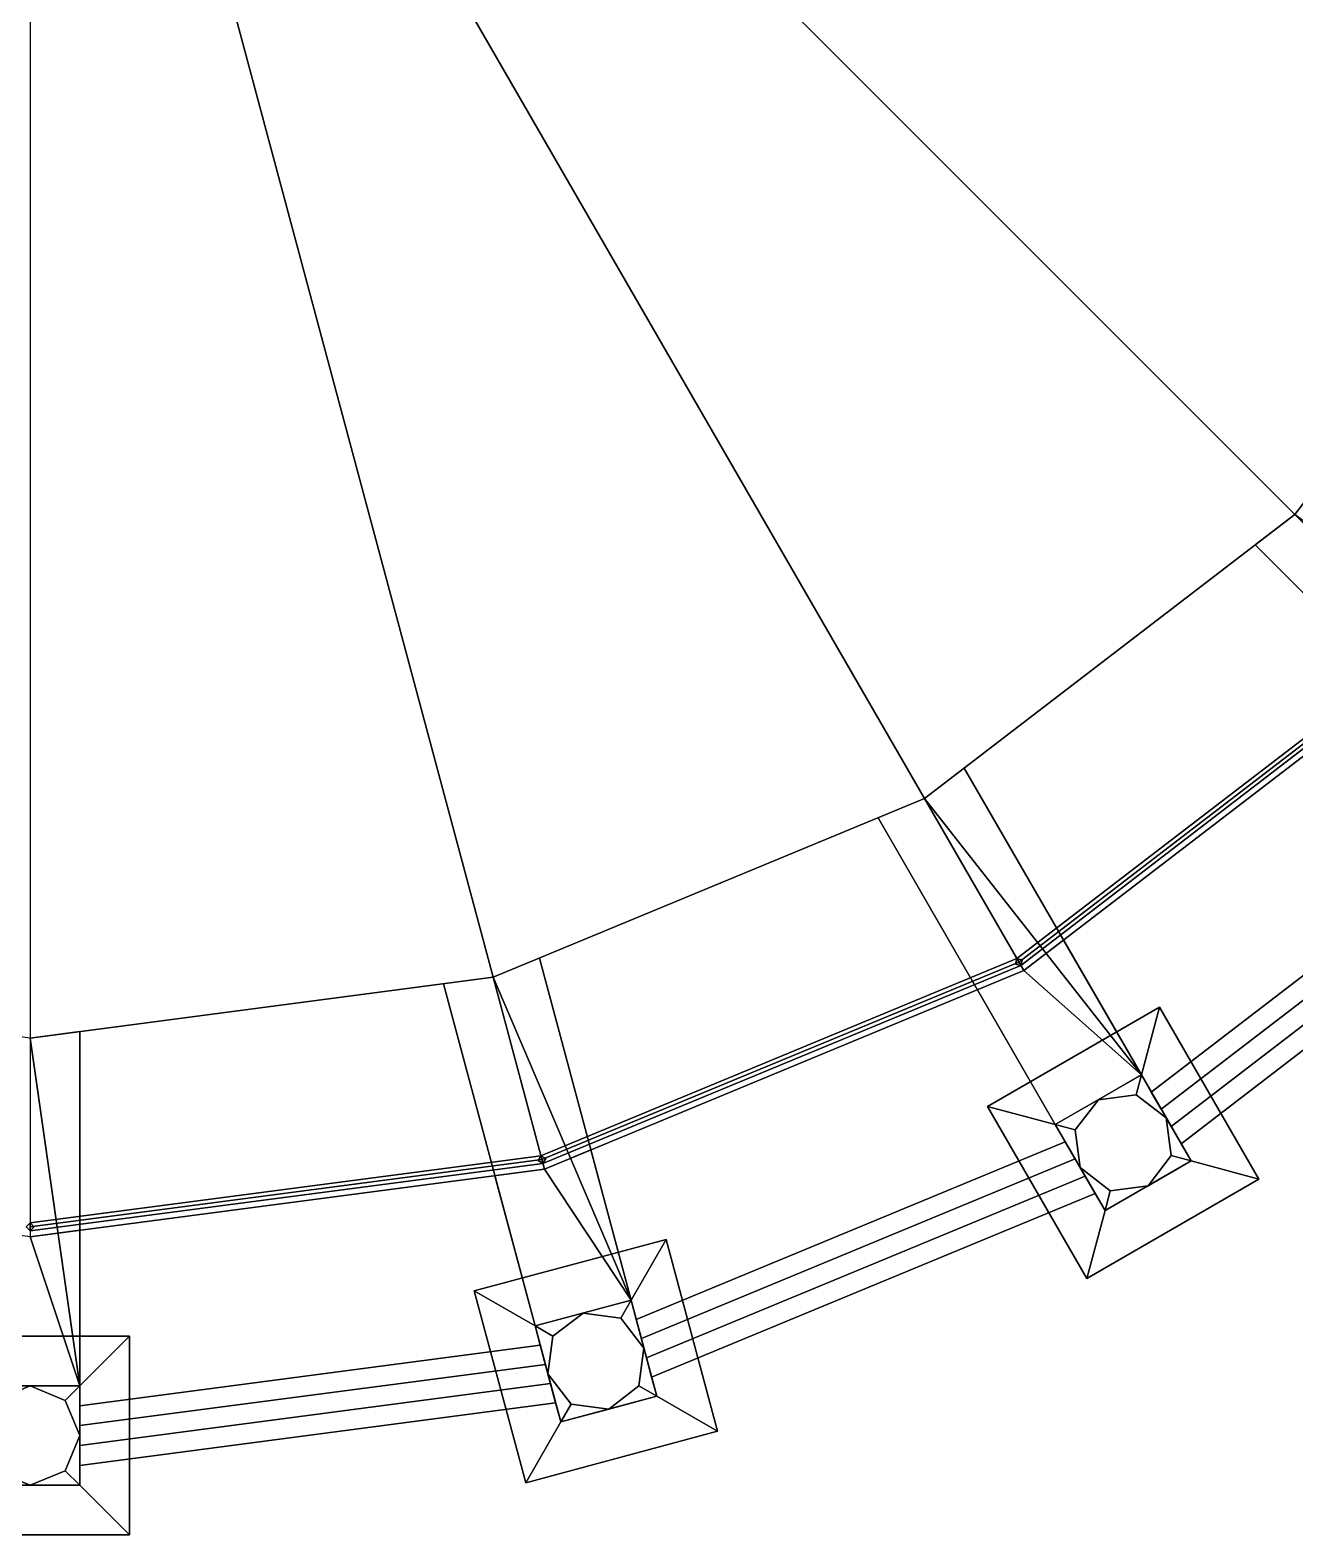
# Model space of a CAD drawing. Extents: x -11.5 to 11.5, y -11.5 to 11.5.
# Drawn here: x 0 to 6.36, y -11.5 to -3.93 of the extents above; entities that cross this region are included whole.
import ezdxf

# ---------------------------------------------------------------- set-up
doc = ezdxf.new("R2010")
doc.units = 0
doc.layers.get('0').update_dxf_attribs({"linetype": 'CONTINUOUS'})

msp = doc.modelspace()

# ---------------------------------------------------------------- linework, layer by layer
for points in [[(0, -9, 11.5), (2.3294, -8.6933, 11.5), (0, 0, 11.75)], [(2.3294, -8.6933, 11.5), (4.5, -7.7942, 11.5), (0, 0, 11.75)], [(4.5, -7.7942, 11.5), (6.364, -6.364, 11.5), (0, 0, 11.75)], [(6.364, -6.364, 11.5), (7.7942, -4.5, 11.5), (0, 0, 11.75)], [(7.7942, -4.5, 11.5), (8.6933, -2.3294, 11.5), (0, 0, 11.75)], [(7.0711, -7.0711, 5.5), (8.6603, -5, 5.5), (7.7942, -4.5, 5.5), (6.364, -6.364, 5.5)], [(4.5, -7.7942, 3.5), (6.364, -6.364, 3.5), (6.364, -6.364, 11.5), (4.5, -7.7942, 11.5)], [(5, -8.6603, 5.5), (7.0711, -7.0711, 5.5), (6.364, -6.364, 5.5), (4.5, -7.7942, 5.5)], [(6.364, -6.364, 11.5), (6.1639, -6.5175, 11.5), (7.4246, -7.7782, 11.5), (7.7782, -7.4246, 11.5)], [(6.1639, -6.5175, 11.5), (6.1639, -6.5175, 11.4), (7.4246, -7.7782, 11.4), (7.4246, -7.7782, 11.5)], [(7.0216, -7.0216, 6), (7.0357, -7.0357, 5.98), (4.975, -8.617, 5.98), (4.965, -8.5996, 6)], [(7.0357, -7.0357, 6.02), (7.0216, -7.0216, 6), (4.965, -8.5996, 6), (4.975, -8.617, 6.02)], [(7.0216, -7.0216, 6.5), (7.0357, -7.0357, 6.48), (4.975, -8.617, 6.48), (4.965, -8.5996, 6.5)], [(7.0357, -7.0357, 6.52), (7.0216, -7.0216, 6.5), (4.965, -8.5996, 6.5), (4.975, -8.617, 6.52)], [(7.0357, -7.0357, 5.98), (7.0499, -7.0499, 6), (4.985, -8.6343, 6), (4.975, -8.617, 5.98)], [(7.0499, -7.0499, 6), (7.0357, -7.0357, 6.02), (4.975, -8.617, 6.02), (4.985, -8.6343, 6)], [(7.0357, -7.0357, 6.48), (7.0499, -7.0499, 6.5), (4.985, -8.6343, 6.5), (4.975, -8.617, 6.48)], [(7.0499, -7.0499, 6.5), (7.0357, -7.0357, 6.52), (4.975, -8.617, 6.52), (4.985, -8.6343, 6.5)], [(5, -8.6603), (7.0711, -7.0711), (7.0711, -7.0711, 5.5), (5, -8.6603, 5.5)], [(4.7, -7.6407, 11.5), (4.5, -7.7942, 11.5), (5.5915, -9.1848, 11.5)], [(4.7, -7.6407, 11.4), (4.7, -7.6407, 11.5), (5.5915, -9.1848, 11.5), (5.5915, -9.1848, 11.4)], [(2.3294, -8.6933, 3.5), (4.5, -7.7942, 3.5), (4.5, -7.7942, 11.5), (2.3294, -8.6933, 11.5)], [(2.5882, -9.6593, 5.5), (5, -8.6603, 5.5), (4.5, -7.7942, 5.5), (2.3294, -8.6933, 5.5)], [(4.5, -7.7942, 11.5), (4.267, -7.8907, 11.5), (5.1585, -9.4348, 11.5), (5.5915, -9.1848, 11.5)], [(7.4953, -7.8489, 5), (5.6415, -9.2714, 5), (5.6415, -9.2714, 5.05), (7.4953, -7.8489, 5.05)], [(7.4953, -7.8489, 5.05), (5.6415, -9.2714, 5.05), (5.6915, -9.358, 5.05), (7.566, -7.9196, 5.05)], [(7.4953, -7.8489, 5.45), (5.6415, -9.2714, 5.45), (5.6415, -9.2714, 5.5), (7.4953, -7.8489, 5.5)], [(7.4953, -7.8489, 5.5), (5.6415, -9.2714, 5.5), (5.7915, -9.5312, 5.5), (7.7075, -8.061, 5.5)], [(7.4953, -7.8489, 11.05), (5.6415, -9.2714, 11.05), (5.6915, -9.358, 11.05), (7.566, -7.9196, 11.05)], [(7.4953, -7.8489, 11), (5.6415, -9.2714, 11), (5.6415, -9.2714, 11.05), (7.4953, -7.8489, 11.05)], [(7.4953, -7.8489, 11.45), (5.6415, -9.2714, 11.45), (5.6415, -9.2714, 11.5), (7.4953, -7.8489, 11.5)], [(7.4953, -7.8489, 11.5), (5.6415, -9.2714, 11.5), (5.7915, -9.5312, 11.5), (7.7075, -8.061, 11.5)], [(4.267, -7.8907, 11.5), (4.267, -7.8907, 11.4), (5.1585, -9.4348, 11.4), (5.1585, -9.4348, 11.5)], [(7.566, -7.9196, 5.05), (5.6915, -9.358, 5.05), (5.6915, -9.358, 5.45), (7.566, -7.9196, 5.45)], [(7.566, -7.9196, 11.05), (5.6915, -9.358, 11.05), (5.6915, -9.358, 11.45), (7.566, -7.9196, 11.45)], [(5.7415, -9.4446, 5.05), (7.6368, -7.9903, 5.05), (7.6368, -7.9903, 5.45), (5.7415, -9.4446, 5.45)], [(5.7915, -9.5312, 5.05), (7.7075, -8.061, 5.05), (7.6368, -7.9903, 5.05), (5.7415, -9.4446, 5.05)], [(5.7415, -9.4446, 11.05), (7.6368, -7.9903, 11.05), (7.6368, -7.9903, 11.45), (5.7415, -9.4446, 11.45)], [(5.7915, -9.5312, 11.05), (7.7075, -8.061, 11.05), (7.6368, -7.9903, 11.05), (5.7415, -9.4446, 11.05)], [(5.7915, -9.5312, 5), (7.7075, -8.061, 5), (7.7075, -8.061, 5.05), (5.7915, -9.5312, 5.05)], [(5.7915, -9.5312, 5.45), (7.7075, -8.061, 5.45), (7.7075, -8.061, 5.5), (5.7915, -9.5312, 5.5)], [(5.7915, -9.5312, 11), (7.7075, -8.061, 11), (7.7075, -8.061, 11.05), (5.7915, -9.5312, 11.05)], [(5.7915, -9.5312, 11.45), (7.7075, -8.061, 11.45), (7.7075, -8.061, 11.5), (5.7915, -9.5312, 11.5)], [(5.2, -8.5068, 5.5), (5, -8.6603, 5.5), (5, -8.6603, 5.5), (5.5915, -9.1848, 5.5)], [(5.2, -8.5068, 5.4), (5.2, -8.5068, 5.5), (5.5915, -9.1848, 5.5), (5.5915, -9.1848, 5.4)], [(2.5623, -8.5968, 11.5), (2.3294, -8.6933, 11.5), (3.0238, -10.319, 11.5)], [(2.5623, -8.5968, 11.4), (2.5623, -8.5968, 11.5), (3.0238, -10.319, 11.5), (3.0238, -10.319, 11.4)], [(4.965, -8.5996, 6), (4.975, -8.617, 5.98), (2.5752, -9.611, 5.98), (2.5701, -9.5916, 6)], [(4.975, -8.617, 6.02), (4.965, -8.5996, 6), (2.5701, -9.5916, 6), (2.5752, -9.611, 6.02)], [(4.965, -8.5996, 6.5), (4.975, -8.617, 6.48), (2.5752, -9.611, 6.48), (2.5701, -9.5916, 6.5)], [(4.975, -8.617, 6.52), (4.965, -8.5996, 6.5), (2.5701, -9.5916, 6.5), (2.5752, -9.611, 6.52)], [(4.975, -8.617, 5.98), (4.985, -8.6343, 6), (2.5804, -9.6303, 6), (2.5752, -9.611, 5.98)], [(4.985, -8.6343, 6), (4.975, -8.617, 6.02), (2.5752, -9.611, 6.02), (2.5804, -9.6303, 6)], [(4.975, -8.617, 6.48), (4.985, -8.6343, 6.5), (2.5804, -9.6303, 6.5), (2.5752, -9.611, 6.48)], [(4.985, -8.6343, 6.5), (4.975, -8.617, 6.52), (2.5752, -9.611, 6.52), (2.5804, -9.6303, 6.5)], [(4.965, -8.5996, 5.5), (4.9577, -8.627, 5.5), (4.9577, -8.627, 6.5), (4.965, -8.5996, 6.5)], [(4.9577, -8.627, 5.5), (4.985, -8.6343, 5.5), (4.985, -8.6343, 6.5), (4.9577, -8.627, 6.5)], [(4.9923, -8.607, 5.5), (4.965, -8.5996, 5.5), (4.965, -8.5996, 6.5), (4.9923, -8.607, 6.5)], [(4.985, -8.6343, 5.5), (4.9923, -8.607, 5.5), (4.9923, -8.607, 6.5), (4.985, -8.6343, 6.5)], [(0, -9, 3.5), (2.3294, -8.6933, 3.5), (2.3294, -8.6933, 11.5), (0, -9, 11.5)], [(0, -10, 5.5), (2.5882, -9.6593, 5.5), (2.3294, -8.6933, 5.5), (0, -9, 5.5)], [(2.3294, -8.6933, 11.5), (2.0794, -8.7262, 11.5), (2.5408, -10.4484, 11.5), (3.0238, -10.319, 11.5)], [(2.5882, -9.6593), (5, -8.6603), (5, -8.6603, 5.5), (2.5882, -9.6593, 5.5)], [(5, -8.6603, 5.5), (4.767, -8.7568, 5.5), (5.1585, -9.4348, 5.5), (5.5915, -9.1848, 5.5)], [(2.0794, -8.7262, 11.5), (2.0794, -8.7262, 11.4), (2.5408, -10.4484, 11.4), (2.5408, -10.4484, 11.5)], [(4.767, -8.7568, 5.5), (4.767, -8.7568, 5.4), (5.1585, -9.4348, 5.4), (5.1585, -9.4348, 5.5)], [(4.817, -9.3433, 5.75), (5.1585, -9.4348, 6), (5.5915, -9.1848, 6), (5.683, -8.8433, 5.75)], [(4.817, -9.3433), (5.1585, -9.4348, 0.25), (5.5915, -9.1848, 0.25), (5.683, -8.8433)], [(5.683, -8.8433, 5.75), (5.5915, -9.1848, 5.5), (5.1585, -9.4348, 5.5), (4.817, -9.3433, 5.75)], [(5.5915, -9.1848, 6), (5.8415, -9.6178, 6), (6.183, -9.7093, 5.75), (5.683, -8.8433, 5.75)], [(5.5915, -9.1848, 0.25), (5.8415, -9.6178, 0.25), (6.183, -9.7093), (5.683, -8.8433)], [(5.8415, -9.6178, 5.5), (5.5915, -9.1848, 5.5), (5.683, -8.8433, 5.75), (6.183, -9.7093, 5.75)], [(0, -9, 11.5), (-0.25, -8.9671, 11.5), (-0.25, -10.75, 11.5), (0.25, -10.75, 11.5)], [(0.25, -8.9671, 11.5), (0, -9, 11.5), (0.25, -10.75, 11.5)], [(0.25, -8.9671, 11.4), (0.25, -8.9671, 11.5), (0.25, -10.75, 11.5), (0.25, -10.75, 11.4)], [(5.5915, -9.1848, 5.4), (5.5915, -9.1848, 5), (5.1585, -9.4348, 5), (5.1585, -9.4348, 5.4)], [(5.5915, -9.1848, 11.5), (5.5915, -9.1848, 11), (5.1585, -9.4348, 11), (5.1585, -9.4348, 11.5)], [(5.1585, -9.4348, 11.5), (5.4085, -9.8678, 11.5), (5.8415, -9.6178, 11.5), (5.5915, -9.1848, 11.5)], [(5.375, -9.3098, 0.25), (5.5647, -9.2848, 0.25), (5.5647, -9.2848, 0.25), (5.5915, -9.1848, 0.25)], [(5.375, -9.3098, 6), (5.5647, -9.2848, 6), (5.5647, -9.2848, 6), (5.5915, -9.1848, 6)], [(5.5915, -9.1848, 0.25), (5.5647, -9.2848, 0.25), (5.5647, -9.2848, 0.25), (5.7165, -9.4013, 0.25)], [(5.5915, -9.1848, 6), (5.5647, -9.2848, 6), (5.5647, -9.2848, 6), (5.7165, -9.4013, 6)], [(5.6415, -9.2714, 5.05), (5.5915, -9.1848, 5), (5.5915, -9.1848, 5.5), (5.6415, -9.2714, 5.45)], [(5.6415, -9.2714, 5), (5.5915, -9.1848, 5), (5.5915, -9.1848, 5), (5.6415, -9.2714, 5.05)], [(5.6415, -9.2714, 5.45), (5.5915, -9.1848, 5.5), (5.5915, -9.1848, 5.5), (5.6415, -9.2714, 5.5)], [(5.6415, -9.2714, 11.05), (5.5915, -9.1848, 11), (5.5915, -9.1848, 11.5), (5.6415, -9.2714, 11.45)], [(5.6415, -9.2714, 11), (5.5915, -9.1848, 11), (5.5915, -9.1848, 11), (5.6415, -9.2714, 11.05)], [(5.6415, -9.2714, 11.45), (5.5915, -9.1848, 11.5), (5.5915, -9.1848, 11.5), (5.6415, -9.2714, 11.5)], [(5.1585, -9.4348, 0.25), (5.2585, -9.4616, 0.25), (5.2585, -9.4616, 0.25), (5.375, -9.3098, 0.25)], [(5.1585, -9.4348, 6), (5.2585, -9.4616, 6), (5.2585, -9.4616, 6), (5.375, -9.3098, 6)], [(5.375, -9.3098, 0.25), (5.2585, -9.4616, 0.25), (5.2585, -9.4616, 5), (5.375, -9.3098, 5)], [(5.375, -9.3098, 6), (5.2585, -9.4616, 6), (5.2585, -9.4616, 11), (5.375, -9.3098, 11)], [(5.5647, -9.2848, 0.25), (5.375, -9.3098, 0.25), (5.375, -9.3098, 5), (5.5647, -9.2848, 5)], [(5.5647, -9.2848, 6), (5.375, -9.3098, 6), (5.375, -9.3098, 11), (5.5647, -9.2848, 11)], [(5.7165, -9.4013, 0.25), (5.5647, -9.2848, 0.25), (5.5647, -9.2848, 5), (5.7165, -9.4013, 5)], [(5.7165, -9.4013, 6), (5.5647, -9.2848, 6), (5.5647, -9.2848, 11), (5.7165, -9.4013, 11)], [(5.6915, -9.358, 5.05), (5.6415, -9.2714, 5.05), (5.6415, -9.2714, 5.45), (5.6915, -9.358, 5.45)], [(5.6915, -9.358, 11.05), (5.6415, -9.2714, 11.05), (5.6415, -9.2714, 11.45), (5.6915, -9.358, 11.45)], [(5.317, -10.2093, 5.75), (5.4085, -9.8678, 6), (5.1585, -9.4348, 6), (4.817, -9.3433, 5.75)], [(5.317, -10.2093), (5.4085, -9.8678, 0.25), (5.1585, -9.4348, 0.25), (4.817, -9.3433)], [(4.817, -9.3433, 5.75), (5.1585, -9.4348, 5.5), (5.4085, -9.8678, 5.5), (5.317, -10.2093, 5.75)], [(5.2835, -9.6513, 0.25), (5.2585, -9.4616, 0.25), (5.2585, -9.4616, 0.25), (5.1585, -9.4348, 0.25)], [(5.1585, -9.4348, 5.5), (5.1585, -9.4348, 5), (5.2085, -9.5214, 5.05), (5.2085, -9.5214, 5.45)], [(5.1585, -9.4348, 5), (5.2085, -9.5214, 5), (5.2085, -9.5214, 5.05)], [(5.1585, -9.4348, 5.5), (5.2085, -9.5214, 5.45), (5.2085, -9.5214, 5.5)], [(5.2835, -9.6513, 6), (5.2585, -9.4616, 6), (5.2585, -9.4616, 6), (5.1585, -9.4348, 6)], [(5.1585, -9.4348, 11.5), (5.1585, -9.4348, 11), (5.2085, -9.5214, 11.05), (5.2085, -9.5214, 11.45)], [(5.1585, -9.4348, 11), (5.2085, -9.5214, 11), (5.2085, -9.5214, 11.05)], [(5.1585, -9.4348, 11.5), (5.2085, -9.5214, 11.45), (5.2085, -9.5214, 11.5)], [(5.2585, -9.4616, 0.25), (5.2835, -9.6513, 0.25), (5.2835, -9.6513, 5), (5.2585, -9.4616, 5)], [(5.2585, -9.4616, 6), (5.2835, -9.6513, 6), (5.2835, -9.6513, 11), (5.2585, -9.4616, 11)], [(5.7415, -9.591, 0.25), (5.7165, -9.4013, 0.25), (5.7165, -9.4013, 5), (5.7415, -9.591, 5)], [(5.7165, -9.4013, 0.25), (5.7415, -9.591, 0.25), (5.7415, -9.591, 0.25), (5.8415, -9.6178, 0.25)], [(5.7415, -9.591, 6), (5.7165, -9.4013, 6), (5.7165, -9.4013, 11), (5.7415, -9.591, 11)], [(5.7165, -9.4013, 6), (5.7415, -9.591, 6), (5.7415, -9.591, 6), (5.8415, -9.6178, 6)], [(5.7915, -9.5312, 5.05), (5.7415, -9.4446, 5.05), (5.7415, -9.4446, 5.45), (5.7915, -9.5312, 5.45)], [(5.7915, -9.5312, 11.05), (5.7415, -9.4446, 11.05), (5.7415, -9.4446, 11.45), (5.7915, -9.5312, 11.45)], [(5.2085, -9.5214, 5), (3.0497, -10.4156, 5), (3.0497, -10.4156, 5.05), (5.2085, -9.5214, 5.05)], [(5.2085, -9.5214, 5.05), (3.0497, -10.4156, 5.05), (3.0756, -10.5122, 5.05), (5.2585, -9.608, 5.05)], [(5.2085, -9.5214, 5.45), (3.0497, -10.4156, 5.45), (3.0497, -10.4156, 5.5), (5.2085, -9.5214, 5.5)], [(5.2085, -9.5214, 5.5), (3.0497, -10.4156, 5.5), (3.1273, -10.7054, 5.5), (5.3585, -9.7812, 5.5)], [(5.2085, -9.5214, 11.05), (3.0497, -10.4156, 11.05), (3.0756, -10.5122, 11.05), (5.2585, -9.608, 11.05)], [(5.2085, -9.5214, 11), (3.0497, -10.4156, 11), (3.0497, -10.4156, 11.05), (5.2085, -9.5214, 11.05)], [(5.2085, -9.5214, 11.45), (3.0497, -10.4156, 11.45), (3.0497, -10.4156, 11.5), (5.2085, -9.5214, 11.5)], [(5.2085, -9.5214, 11.5), (3.0497, -10.4156, 11.5), (3.1273, -10.7054, 11.5), (5.3585, -9.7812, 11.5)], [(5.2085, -9.5214, 5.45), (5.2085, -9.5214, 5.05), (5.2585, -9.608, 5.05), (5.2585, -9.608, 5.45)], [(5.2085, -9.5214, 11.45), (5.2085, -9.5214, 11.05), (5.2585, -9.608, 11.05), (5.2585, -9.608, 11.45)], [(5.8415, -9.6178, 5), (5.7915, -9.5312, 5.05), (5.7915, -9.5312, 5.45), (5.8415, -9.6178, 5.5)], [(5.8415, -9.6178, 5), (5.7915, -9.5312, 5), (5.7915, -9.5312, 5), (5.7915, -9.5312, 5.05)], [(5.8415, -9.6178, 5.5), (5.7915, -9.5312, 5.45), (5.7915, -9.5312, 5.45), (5.7915, -9.5312, 5.5)], [(5.8415, -9.6178, 11), (5.7915, -9.5312, 11.05), (5.7915, -9.5312, 11.45), (5.8415, -9.6178, 11.5)], [(5.8415, -9.6178, 11), (5.7915, -9.5312, 11), (5.7915, -9.5312, 11), (5.7915, -9.5312, 11.05)], [(5.8415, -9.6178, 11.5), (5.7915, -9.5312, 11.45), (5.7915, -9.5312, 11.45), (5.7915, -9.5312, 11.5)], [(2.5701, -9.5916, 6), (2.5752, -9.611, 5.98), (0, -9.95, 5.98), (0, -9.93, 6)], [(2.5752, -9.611, 6.02), (2.5701, -9.5916, 6), (0, -9.93, 6), (0, -9.95, 6.02)], [(2.5701, -9.5916, 6.5), (2.5752, -9.611, 6.48), (0, -9.95, 6.48), (0, -9.93, 6.5)], [(2.5752, -9.611, 6.52), (2.5701, -9.5916, 6.5), (0, -9.93, 6.5), (0, -9.95, 6.52)], [(2.5752, -9.611, 5.98), (2.5804, -9.6303, 6), (0, -9.97, 6), (0, -9.95, 5.98)], [(2.5804, -9.6303, 6), (2.5752, -9.611, 6.02), (0, -9.95, 6.02), (0, -9.97, 6)], [(2.5752, -9.611, 6.48), (2.5804, -9.6303, 6.5), (0, -9.97, 6.5), (0, -9.95, 6.48)], [(2.5804, -9.6303, 6.5), (2.5752, -9.611, 6.52), (0, -9.95, 6.52), (0, -9.97, 6.5)], [(2.5701, -9.5916, 5.5), (2.5559, -9.6161, 5.5), (2.5559, -9.6161, 6.5), (2.5701, -9.5916, 6.5)], [(2.5559, -9.6161, 5.5), (2.5804, -9.6303, 5.5), (2.5804, -9.6303, 6.5), (2.5559, -9.6161, 6.5)], [(2.5946, -9.6058, 5.5), (2.5701, -9.5916, 5.5), (2.5701, -9.5916, 6.5), (2.5946, -9.6058, 6.5)], [(2.5804, -9.6303, 5.5), (2.5946, -9.6058, 5.5), (2.5946, -9.6058, 6.5), (2.5804, -9.6303, 6.5)], [(2.8212, -9.5628, 5.5), (2.5882, -9.6593, 5.5), (2.5882, -9.6593, 5.5), (3.0238, -10.319, 5.5)], [(2.8212, -9.5628, 5.4), (2.8212, -9.5628, 5.5), (3.0238, -10.319, 5.5), (3.0238, -10.319, 5.4)], [(5.2585, -9.608, 5.05), (3.0756, -10.5122, 5.05), (3.0756, -10.5122, 5.45), (5.2585, -9.608, 5.45)], [(5.2585, -9.608, 11.05), (3.0756, -10.5122, 11.05), (3.0756, -10.5122, 11.45), (5.2585, -9.608, 11.45)], [(6.183, -9.7093, 5.75), (5.8415, -9.6178, 6), (5.4085, -9.8678, 6), (5.317, -10.2093, 5.75)], [(6.183, -9.7093), (5.8415, -9.6178, 0.25), (5.4085, -9.8678, 0.25), (5.317, -10.2093)], [(5.317, -10.2093, 5.75), (5.4085, -9.8678, 5.5), (5.8415, -9.6178, 5.5), (6.183, -9.7093, 5.75)], [(5.4085, -9.8678, 5.5), (5.4085, -9.8678, 5), (5.8415, -9.6178, 5), (5.8415, -9.6178, 5.5)], [(5.4085, -9.8678, 11.5), (5.4085, -9.8678, 11), (5.8415, -9.6178, 11), (5.8415, -9.6178, 11.5)], [(5.625, -9.7428, 0.25), (5.7415, -9.591, 0.25), (5.7415, -9.591, 5), (5.625, -9.7428, 5)], [(5.8415, -9.6178, 0.25), (5.7415, -9.591, 0.25), (5.7415, -9.591, 0.25), (5.625, -9.7428, 0.25)], [(5.625, -9.7428, 6), (5.7415, -9.591, 6), (5.7415, -9.591, 11), (5.625, -9.7428, 11)], [(5.8415, -9.6178, 6), (5.7415, -9.591, 6), (5.7415, -9.591, 6), (5.625, -9.7428, 6)], [(0, -10), (2.5882, -9.6593), (2.5882, -9.6593, 5.5), (0, -10, 5.5)], [(2.5882, -9.6593, 5.5), (2.3382, -9.6922, 5.5), (2.5408, -10.4484, 5.5), (3.0238, -10.319, 5.5)], [(2.3382, -9.6922, 5.5), (2.3382, -9.6922, 5.4), (2.5408, -10.4484, 5.4), (2.5408, -10.4484, 5.5)], [(5.2835, -9.6513, 0.25), (5.4353, -9.7678, 0.25), (5.4353, -9.7678, 5), (5.2835, -9.6513, 5)], [(5.4085, -9.8678, 0.25), (5.4353, -9.7678, 0.25), (5.4353, -9.7678, 0.25), (5.2835, -9.6513, 0.25)], [(5.2835, -9.6513, 6), (5.4353, -9.7678, 6), (5.4353, -9.7678, 11), (5.2835, -9.6513, 11)], [(5.4085, -9.8678, 6), (5.4353, -9.7678, 6), (5.4353, -9.7678, 6), (5.2835, -9.6513, 6)], [(3.1014, -10.6088, 5.05), (5.3085, -9.6946, 5.05), (5.3085, -9.6946, 5.45), (3.1014, -10.6088, 5.45)], [(3.1273, -10.7054, 5.05), (5.3585, -9.7812, 5.05), (5.3085, -9.6946, 5.05), (3.1014, -10.6088, 5.05)], [(3.1014, -10.6088, 11.05), (5.3085, -9.6946, 11.05), (5.3085, -9.6946, 11.45), (3.1014, -10.6088, 11.45)], [(3.1273, -10.7054, 11.05), (5.3585, -9.7812, 11.05), (5.3085, -9.6946, 11.05), (3.1014, -10.6088, 11.05)], [(5.3085, -9.6946, 5.45), (5.3085, -9.6946, 5.05), (5.3585, -9.7812, 5.05), (5.3585, -9.7812, 5.45)], [(5.3085, -9.6946, 11.45), (5.3085, -9.6946, 11.05), (5.3585, -9.7812, 11.05), (5.3585, -9.7812, 11.45)], [(5.625, -9.7428, 0.25), (5.4353, -9.7678, 0.25), (5.4353, -9.7678, 0.25), (5.4085, -9.8678, 0.25)], [(5.625, -9.7428, 6), (5.4353, -9.7678, 6), (5.4353, -9.7678, 6), (5.4085, -9.8678, 6)], [(5.4353, -9.7678, 0.25), (5.625, -9.7428, 0.25), (5.625, -9.7428, 5), (5.4353, -9.7678, 5)], [(5.4353, -9.7678, 6), (5.625, -9.7428, 6), (5.625, -9.7428, 11), (5.4353, -9.7678, 11)], [(3.1273, -10.7054, 5), (5.3585, -9.7812, 5), (5.3585, -9.7812, 5.05), (3.1273, -10.7054, 5.05)], [(3.1273, -10.7054, 5.45), (5.3585, -9.7812, 5.45), (5.3585, -9.7812, 5.5), (3.1273, -10.7054, 5.5)], [(3.1273, -10.7054, 11), (5.3585, -9.7812, 11), (5.3585, -9.7812, 11.05), (3.1273, -10.7054, 11.05)], [(3.1273, -10.7054, 11.45), (5.3585, -9.7812, 11.45), (5.3585, -9.7812, 11.5), (3.1273, -10.7054, 11.5)], [(5.3585, -9.7812, 5.45), (5.3585, -9.7812, 5.05), (5.4085, -9.8678, 5), (5.4085, -9.8678, 5.5)], [(5.3585, -9.7812, 5.05), (5.3585, -9.7812, 5), (5.4085, -9.8678, 5)], [(5.3585, -9.7812, 5.5), (5.3585, -9.7812, 5.45), (5.4085, -9.8678, 5.5)], [(5.3585, -9.7812, 11.45), (5.3585, -9.7812, 11.05), (5.4085, -9.8678, 11), (5.4085, -9.8678, 11.5)], [(5.3585, -9.7812, 11.05), (5.3585, -9.7812, 11), (5.4085, -9.8678, 11)], [(5.3585, -9.7812, 11.5), (5.3585, -9.7812, 11.45), (5.4085, -9.8678, 11.5)], [(0, -10, 5.5), (-0.25, -9.9671, 5.5), (-0.25, -10.75, 5.5), (0.25, -10.75, 5.5)], [(0, -9.93, 5.5), (-0.02, -9.95, 5.5), (-0.02, -9.95, 6.5), (0, -9.93, 6.5)], [(-0.02, -9.95, 5.5), (0, -9.97, 5.5), (0, -9.97, 6.5), (-0.02, -9.95, 6.5)], [(0.02, -9.95, 5.5), (0, -9.93, 5.5), (0, -9.93, 6.5), (0.02, -9.95, 6.5)], [(0, -9.97, 5.5), (0.02, -9.95, 5.5), (0.02, -9.95, 6.5), (0, -9.97, 6.5)], [(0.25, -9.9671, 5.5), (0, -10, 5.5), (0, -10, 5.5), (0.25, -10.75, 5.5)], [(0.25, -9.9671, 5.4), (0.25, -9.9671, 5.5), (0.25, -10.75, 5.5), (0.25, -10.75, 5.4)], [(2.2346, -10.2716, 5.75), (2.5408, -10.4484, 6), (3.0238, -10.319, 6), (3.2006, -10.0128, 5.75)], [(2.2346, -10.2716), (2.5408, -10.4484, 0.25), (3.0238, -10.319, 0.25), (3.2006, -10.0128)], [(3.2006, -10.0128, 5.75), (3.0238, -10.319, 5.5), (2.5408, -10.4484, 5.5), (2.2346, -10.2716, 5.75)], [(3.0238, -10.319, 6), (3.1532, -10.802, 6), (3.4594, -10.9787, 5.75), (3.2006, -10.0128, 5.75)], [(3.0238, -10.319, 0.25), (3.1532, -10.802, 0.25), (3.4594, -10.9787), (3.2006, -10.0128)], [(3.1532, -10.802, 5.5), (3.0238, -10.319, 5.5), (3.2006, -10.0128, 5.75), (3.4594, -10.9787, 5.75)], [(2.4935, -11.2376, 5.75), (2.6702, -10.9314, 6), (2.5408, -10.4484, 6), (2.2346, -10.2716, 5.75)], [(2.4935, -11.2376), (2.6702, -10.9314, 0.25), (2.5408, -10.4484, 0.25), (2.2346, -10.2716)], [(2.2346, -10.2716, 5.75), (2.5408, -10.4484, 5.5), (2.6702, -10.9314, 5.5), (2.4935, -11.2376, 5.75)], [(3.0238, -10.319, 5.4), (3.0238, -10.319, 5), (2.5408, -10.4484, 5), (2.5408, -10.4484, 5.4)], [(3.0238, -10.319, 11.5), (3.0238, -10.319, 11), (2.5408, -10.4484, 11), (2.5408, -10.4484, 11.5)], [(2.5408, -10.4484, 11.5), (2.6702, -10.9314, 11.5), (3.1532, -10.802, 11.5), (3.0238, -10.319, 11.5)], [(2.7823, -10.3837, 0.25), (2.972, -10.4087, 0.25), (2.972, -10.4087, 0.25), (3.0238, -10.319, 0.25)], [(2.7823, -10.3837, 6), (2.972, -10.4087, 6), (2.972, -10.4087, 6), (3.0238, -10.319, 6)], [(3.0238, -10.319, 0.25), (2.972, -10.4087, 0.25), (2.972, -10.4087, 0.25), (3.0885, -10.5605, 0.25)], [(3.0238, -10.319, 6), (2.972, -10.4087, 6), (2.972, -10.4087, 6), (3.0885, -10.5605, 6)], [(3.0497, -10.4156, 5.05), (3.0238, -10.319, 5), (3.0238, -10.319, 5.5), (3.0497, -10.4156, 5.45)], [(3.0497, -10.4156, 5), (3.0238, -10.319, 5), (3.0238, -10.319, 5), (3.0497, -10.4156, 5.05)], [(3.0497, -10.4156, 5.45), (3.0238, -10.319, 5.5), (3.0238, -10.319, 5.5), (3.0497, -10.4156, 5.5)], [(3.0497, -10.4156, 11.05), (3.0238, -10.319, 11), (3.0238, -10.319, 11.5), (3.0497, -10.4156, 11.45)], [(3.0497, -10.4156, 11), (3.0238, -10.319, 11), (3.0238, -10.319, 11), (3.0497, -10.4156, 11.05)], [(3.0497, -10.4156, 11.45), (3.0238, -10.319, 11.5), (3.0238, -10.319, 11.5), (3.0497, -10.4156, 11.5)], [(2.5408, -10.4484, 0.25), (2.6305, -10.5002, 0.25), (2.6305, -10.5002, 0.25), (2.7823, -10.3837, 0.25)], [(2.5408, -10.4484, 6), (2.6305, -10.5002, 6), (2.6305, -10.5002, 6), (2.7823, -10.3837, 6)], [(2.6055, -10.6899, 0.25), (2.6305, -10.5002, 0.25), (2.6305, -10.5002, 0.25), (2.5408, -10.4484, 0.25)], [(2.5408, -10.4484, 5.5), (2.5408, -10.4484, 5), (2.5667, -10.545, 5.05), (2.5667, -10.545, 5.45)], [(2.5408, -10.4484, 5), (2.5667, -10.545, 5), (2.5667, -10.545, 5.05)], [(2.5408, -10.4484, 5.5), (2.5667, -10.545, 5.45), (2.5667, -10.545, 5.5)], [(2.6055, -10.6899, 6), (2.6305, -10.5002, 6), (2.6305, -10.5002, 6), (2.5408, -10.4484, 6)], [(2.5408, -10.4484, 11.5), (2.5408, -10.4484, 11), (2.5667, -10.545, 11.05), (2.5667, -10.545, 11.45)], [(2.5408, -10.4484, 11), (2.5667, -10.545, 11), (2.5667, -10.545, 11.05)], [(2.5408, -10.4484, 11.5), (2.5667, -10.545, 11.45), (2.5667, -10.545, 11.5)], [(2.7823, -10.3837, 0.25), (2.6305, -10.5002, 0.25), (2.6305, -10.5002, 5), (2.7823, -10.3837, 5)], [(2.7823, -10.3837, 6), (2.6305, -10.5002, 6), (2.6305, -10.5002, 11), (2.7823, -10.3837, 11)], [(2.972, -10.4087, 0.25), (2.7823, -10.3837, 0.25), (2.7823, -10.3837, 5), (2.972, -10.4087, 5)], [(2.972, -10.4087, 6), (2.7823, -10.3837, 6), (2.7823, -10.3837, 11), (2.972, -10.4087, 11)], [(3.0885, -10.5605, 0.25), (2.972, -10.4087, 0.25), (2.972, -10.4087, 5), (3.0885, -10.5605, 5)], [(3.0885, -10.5605, 6), (2.972, -10.4087, 6), (2.972, -10.4087, 11), (3.0885, -10.5605, 11)], [(3.0756, -10.5122, 5.05), (3.0497, -10.4156, 5.05), (3.0497, -10.4156, 5.45), (3.0756, -10.5122, 5.45)], [(3.0756, -10.5122, 11.05), (3.0497, -10.4156, 11.05), (3.0497, -10.4156, 11.45), (3.0756, -10.5122, 11.45)], [(-0.5, -10.5, 5.75), (-0.25, -10.75, 6), (0.25, -10.75, 6), (0.5, -10.5, 5.75)], [(-0.5, -10.5), (-0.25, -10.75, 0.25), (0.25, -10.75, 0.25), (0.5, -10.5)], [(0.5, -10.5, 5.75), (0.25, -10.75, 5.5), (-0.25, -10.75, 5.5), (-0.5, -10.5, 5.75)], [(0.25, -10.75, 6), (0.25, -11.25, 6), (0.5, -11.5, 5.75), (0.5, -10.5, 5.75)], [(0.25, -10.75, 0.25), (0.25, -11.25, 0.25), (0.5, -11.5), (0.5, -10.5)], [(0.25, -11.25, 5.5), (0.25, -10.75, 5.5), (0.5, -10.5, 5.75), (0.5, -11.5, 5.75)], [(2.6305, -10.5002, 0.25), (2.6055, -10.6899, 0.25), (2.6055, -10.6899, 5), (2.6305, -10.5002, 5)], [(2.6305, -10.5002, 6), (2.6055, -10.6899, 6), (2.6055, -10.6899, 11), (2.6305, -10.5002, 11)], [(2.5667, -10.545, 5), (0.25, -10.85, 5), (0.25, -10.85, 5.05), (2.5667, -10.545, 5.05)], [(2.5667, -10.545, 5.05), (0.25, -10.85, 5.05), (0.25, -10.95, 5.05), (2.5926, -10.6416, 5.05)], [(2.5667, -10.545, 5.45), (0.25, -10.85, 5.45), (0.25, -10.85, 5.5), (2.5667, -10.545, 5.5)], [(2.5667, -10.545, 5.5), (0.25, -10.85, 5.5), (0.25, -11.15, 5.5), (2.6444, -10.8348, 5.5)], [(2.5667, -10.545, 11.05), (0.25, -10.85, 11.05), (0.25, -10.95, 11.05), (2.5926, -10.6416, 11.05)], [(2.5667, -10.545, 11), (0.25, -10.85, 11), (0.25, -10.85, 11.05), (2.5667, -10.545, 11.05)], [(2.5667, -10.545, 11.45), (0.25, -10.85, 11.45), (0.25, -10.85, 11.5), (2.5667, -10.545, 11.5)], [(2.5667, -10.545, 11.5), (0.25, -10.85, 11.5), (0.25, -11.15, 11.5), (2.6444, -10.8348, 11.5)], [(2.5667, -10.545, 5.45), (2.5667, -10.545, 5.05), (2.5926, -10.6416, 5.05), (2.5926, -10.6416, 5.45)], [(2.5667, -10.545, 11.45), (2.5667, -10.545, 11.05), (2.5926, -10.6416, 11.05), (2.5926, -10.6416, 11.45)], [(3.0635, -10.7502, 0.25), (3.0885, -10.5605, 0.25), (3.0885, -10.5605, 5), (3.0635, -10.7502, 5)], [(3.0885, -10.5605, 0.25), (3.0635, -10.7502, 0.25), (3.0635, -10.7502, 0.25), (3.1532, -10.802, 0.25)], [(3.0635, -10.7502, 6), (3.0885, -10.5605, 6), (3.0885, -10.5605, 11), (3.0635, -10.7502, 11)], [(3.0885, -10.5605, 6), (3.0635, -10.7502, 6), (3.0635, -10.7502, 6), (3.1532, -10.802, 6)], [(2.5926, -10.6416, 5.05), (0.25, -10.95, 5.05), (0.25, -10.95, 5.45), (2.5926, -10.6416, 5.45)], [(2.5926, -10.6416, 11.05), (0.25, -10.95, 11.05), (0.25, -10.95, 11.45), (2.5926, -10.6416, 11.45)], [(3.1273, -10.7054, 5.05), (3.1014, -10.6088, 5.05), (3.1014, -10.6088, 5.45), (3.1273, -10.7054, 5.45)], [(3.1273, -10.7054, 11.05), (3.1014, -10.6088, 11.05), (3.1014, -10.6088, 11.45), (3.1273, -10.7054, 11.45)], [(-0.25, -10.75, 0.25), (-0.1768, -10.8232, 0.25), (-0.1768, -10.8232, 0.25), (0, -10.75, 0.25)], [(0.25, -10.75, 5.4), (0.25, -10.75, 5), (-0.25, -10.75, 5), (-0.25, -10.75, 5.4)], [(-0.25, -10.75, 6), (-0.1768, -10.8232, 6), (-0.1768, -10.8232, 6), (0, -10.75, 6)], [(0.25, -10.75, 11.5), (0.25, -10.75, 11), (-0.25, -10.75, 11), (-0.25, -10.75, 11.5)], [(-0.25, -10.75, 11.5), (-0.25, -11.25, 11.5), (0.25, -11.25, 11.5), (0.25, -10.75, 11.5)], [(0, -10.75, 0.25), (-0.1768, -10.8232, 0.25), (-0.1768, -10.8232, 5), (0, -10.75, 5)], [(0, -10.75, 6), (-0.1768, -10.8232, 6), (-0.1768, -10.8232, 11), (0, -10.75, 11)], [(0.1768, -10.8232, 0.25), (0, -10.75, 0.25), (0, -10.75, 5), (0.1768, -10.8232, 5)], [(0, -10.75, 0.25), (0.1768, -10.8232, 0.25), (0.1768, -10.8232, 0.25), (0.25, -10.75, 0.25)], [(0.1768, -10.8232, 6), (0, -10.75, 6), (0, -10.75, 11), (0.1768, -10.8232, 11)], [(0, -10.75, 6), (0.1768, -10.8232, 6), (0.1768, -10.8232, 6), (0.25, -10.75, 6)], [(0.25, -10.75, 0.25), (0.1768, -10.8232, 0.25), (0.1768, -10.8232, 0.25), (0.25, -11, 0.25)], [(0.25, -10.75, 6), (0.1768, -10.8232, 6), (0.1768, -10.8232, 6), (0.25, -11, 6)], [(0.25, -11.05, 5.05), (2.6185, -10.7382, 5.05), (2.6185, -10.7382, 5.45), (0.25, -11.05, 5.45)], [(0.25, -11.15, 5.05), (2.6444, -10.8348, 5.05), (2.6185, -10.7382, 5.05), (0.25, -11.05, 5.05)], [(0.25, -11.05, 11.05), (2.6185, -10.7382, 11.05), (2.6185, -10.7382, 11.45), (0.25, -11.05, 11.45)], [(0.25, -11.15, 11.05), (2.6444, -10.8348, 11.05), (2.6185, -10.7382, 11.05), (0.25, -11.05, 11.05)], [(0.25, -10.85, 5.05), (0.25, -10.75, 5), (0.25, -10.75, 5.5), (0.25, -10.85, 5.45)], [(0.25, -10.85, 5), (0.25, -10.75, 5), (0.25, -10.75, 5), (0.25, -10.85, 5.05)], [(0.25, -10.85, 5.45), (0.25, -10.75, 5.5), (0.25, -10.75, 5.5), (0.25, -10.85, 5.5)], [(0.25, -10.85, 11.05), (0.25, -10.75, 11), (0.25, -10.75, 11.5), (0.25, -10.85, 11.45)], [(0.25, -10.85, 11), (0.25, -10.75, 11), (0.25, -10.75, 11), (0.25, -10.85, 11.05)], [(0.25, -10.85, 11.45), (0.25, -10.75, 11.5), (0.25, -10.75, 11.5), (0.25, -10.85, 11.5)], [(2.6055, -10.6899, 0.25), (2.722, -10.8417, 0.25), (2.722, -10.8417, 5), (2.6055, -10.6899, 5)], [(2.6702, -10.9314, 0.25), (2.722, -10.8417, 0.25), (2.722, -10.8417, 0.25), (2.6055, -10.6899, 0.25)], [(2.6055, -10.6899, 6), (2.722, -10.8417, 6), (2.722, -10.8417, 11), (2.6055, -10.6899, 11)], [(2.6702, -10.9314, 6), (2.722, -10.8417, 6), (2.722, -10.8417, 6), (2.6055, -10.6899, 6)], [(2.6185, -10.7382, 5.45), (2.6185, -10.7382, 5.05), (2.6444, -10.8348, 5.05), (2.6444, -10.8348, 5.45)], [(2.6185, -10.7382, 11.45), (2.6185, -10.7382, 11.05), (2.6444, -10.8348, 11.05), (2.6444, -10.8348, 11.45)], [(2.9117, -10.8667, 0.25), (3.0635, -10.7502, 0.25), (3.0635, -10.7502, 5), (2.9117, -10.8667, 5)], [(3.1532, -10.802, 0.25), (3.0635, -10.7502, 0.25), (3.0635, -10.7502, 0.25), (2.9117, -10.8667, 0.25)], [(2.9117, -10.8667, 6), (3.0635, -10.7502, 6), (3.0635, -10.7502, 11), (2.9117, -10.8667, 11)], [(3.1532, -10.802, 6), (3.0635, -10.7502, 6), (3.0635, -10.7502, 6), (2.9117, -10.8667, 6)], [(3.1532, -10.802, 5), (3.1273, -10.7054, 5.05), (3.1273, -10.7054, 5.45), (3.1532, -10.802, 5.5)], [(3.1532, -10.802, 5), (3.1273, -10.7054, 5), (3.1273, -10.7054, 5), (3.1273, -10.7054, 5.05)], [(3.1532, -10.802, 5.5), (3.1273, -10.7054, 5.45), (3.1273, -10.7054, 5.45), (3.1273, -10.7054, 5.5)], [(3.1532, -10.802, 11), (3.1273, -10.7054, 11.05), (3.1273, -10.7054, 11.45), (3.1532, -10.802, 11.5)], [(3.1532, -10.802, 11), (3.1273, -10.7054, 11), (3.1273, -10.7054, 11), (3.1273, -10.7054, 11.05)], [(3.1532, -10.802, 11.5), (3.1273, -10.7054, 11.45), (3.1273, -10.7054, 11.45), (3.1273, -10.7054, 11.5)], [(0.25, -11, 0.25), (0.1768, -10.8232, 0.25), (0.1768, -10.8232, 5), (0.25, -11, 5)], [(0.25, -11, 6), (0.1768, -10.8232, 6), (0.1768, -10.8232, 11), (0.25, -11, 11)], [(3.4594, -10.9787, 5.75), (3.1532, -10.802, 6), (2.6702, -10.9314, 6), (2.4935, -11.2376, 5.75)], [(3.4594, -10.9787), (3.1532, -10.802, 0.25), (2.6702, -10.9314, 0.25), (2.4935, -11.2376)], [(2.4935, -11.2376, 5.75), (2.6702, -10.9314, 5.5), (3.1532, -10.802, 5.5), (3.4594, -10.9787, 5.75)], [(2.6702, -10.9314, 5.5), (2.6702, -10.9314, 5), (3.1532, -10.802, 5), (3.1532, -10.802, 5.5)], [(2.6702, -10.9314, 11.5), (2.6702, -10.9314, 11), (3.1532, -10.802, 11), (3.1532, -10.802, 11.5)], [(0.25, -11.15, 5), (2.6444, -10.8348, 5), (2.6444, -10.8348, 5.05), (0.25, -11.15, 5.05)], [(0.25, -11.15, 5.45), (2.6444, -10.8348, 5.45), (2.6444, -10.8348, 5.5), (0.25, -11.15, 5.5)], [(0.25, -11.15, 11), (2.6444, -10.8348, 11), (2.6444, -10.8348, 11.05), (0.25, -11.15, 11.05)], [(0.25, -11.15, 11.45), (2.6444, -10.8348, 11.45), (2.6444, -10.8348, 11.5), (0.25, -11.15, 11.5)], [(0.25, -10.95, 5.05), (0.25, -10.85, 5.05), (0.25, -10.85, 5.45), (0.25, -10.95, 5.45)], [(0.25, -10.95, 11.05), (0.25, -10.85, 11.05), (0.25, -10.85, 11.45), (0.25, -10.95, 11.45)], [(2.6444, -10.8348, 5.45), (2.6444, -10.8348, 5.05), (2.6702, -10.9314, 5), (2.6702, -10.9314, 5.5)], [(2.6444, -10.8348, 5.05), (2.6444, -10.8348, 5), (2.6702, -10.9314, 5)], [(2.6444, -10.8348, 5.5), (2.6444, -10.8348, 5.45), (2.6702, -10.9314, 5.5)], [(2.6444, -10.8348, 11.45), (2.6444, -10.8348, 11.05), (2.6702, -10.9314, 11), (2.6702, -10.9314, 11.5)], [(2.6444, -10.8348, 11.05), (2.6444, -10.8348, 11), (2.6702, -10.9314, 11)], [(2.6444, -10.8348, 11.5), (2.6444, -10.8348, 11.45), (2.6702, -10.9314, 11.5)], [(2.9117, -10.8667, 0.25), (2.722, -10.8417, 0.25), (2.722, -10.8417, 0.25), (2.6702, -10.9314, 0.25)], [(2.9117, -10.8667, 6), (2.722, -10.8417, 6), (2.722, -10.8417, 6), (2.6702, -10.9314, 6)], [(2.722, -10.8417, 0.25), (2.9117, -10.8667, 0.25), (2.9117, -10.8667, 5), (2.722, -10.8417, 5)], [(2.722, -10.8417, 6), (2.9117, -10.8667, 6), (2.9117, -10.8667, 11), (2.722, -10.8417, 11)], [(0.1768, -11.1768, 0.25), (0.25, -11, 0.25), (0.25, -11, 5), (0.1768, -11.1768, 5)], [(0.25, -11, 0.25), (0.1768, -11.1768, 0.25), (0.1768, -11.1768, 0.25), (0.25, -11.25, 0.25)], [(0.1768, -11.1768, 6), (0.25, -11, 6), (0.25, -11, 11), (0.1768, -11.1768, 11)], [(0.25, -11, 6), (0.1768, -11.1768, 6), (0.1768, -11.1768, 6), (0.25, -11.25, 6)], [(0.25, -11.15, 5.05), (0.25, -11.05, 5.05), (0.25, -11.05, 5.45), (0.25, -11.15, 5.45)], [(0.25, -11.15, 11.05), (0.25, -11.05, 11.05), (0.25, -11.05, 11.45), (0.25, -11.15, 11.45)], [(0, -11.25, 0.25), (-0.1768, -11.1768, 0.25), (-0.1768, -11.1768, 0.25), (-0.25, -11.25, 0.25)], [(0, -11.25, 6), (-0.1768, -11.1768, 6), (-0.1768, -11.1768, 6), (-0.25, -11.25, 6)], [(-0.1768, -11.1768, 0.25), (0, -11.25, 0.25), (0, -11.25, 5), (-0.1768, -11.1768, 5)], [(-0.1768, -11.1768, 6), (0, -11.25, 6), (0, -11.25, 11), (-0.1768, -11.1768, 11)], [(0, -11.25, 0.25), (0.1768, -11.1768, 0.25), (0.1768, -11.1768, 5), (0, -11.25, 5)], [(0.25, -11.25, 0.25), (0.1768, -11.1768, 0.25), (0.1768, -11.1768, 0.25), (0, -11.25, 0.25)], [(0, -11.25, 6), (0.1768, -11.1768, 6), (0.1768, -11.1768, 11), (0, -11.25, 11)], [(0.25, -11.25, 6), (0.1768, -11.1768, 6), (0.1768, -11.1768, 6), (0, -11.25, 6)], [(0.25, -11.25, 5), (0.25, -11.15, 5.05), (0.25, -11.15, 5.45), (0.25, -11.25, 5.5)], [(0.25, -11.25, 5), (0.25, -11.15, 5), (0.25, -11.15, 5), (0.25, -11.15, 5.05)], [(0.25, -11.25, 5.5), (0.25, -11.15, 5.45), (0.25, -11.15, 5.45), (0.25, -11.15, 5.5)], [(0.25, -11.25, 11), (0.25, -11.15, 11.05), (0.25, -11.15, 11.45), (0.25, -11.25, 11.5)], [(0.25, -11.25, 11), (0.25, -11.15, 11), (0.25, -11.15, 11), (0.25, -11.15, 11.05)], [(0.25, -11.25, 11.5), (0.25, -11.15, 11.45), (0.25, -11.15, 11.45), (0.25, -11.15, 11.5)], [(0.5, -11.5, 5.75), (0.25, -11.25, 6), (-0.25, -11.25, 6), (-0.5, -11.5, 5.75)], [(0.5, -11.5), (0.25, -11.25, 0.25), (-0.25, -11.25, 0.25), (-0.5, -11.5)], [(-0.5, -11.5, 5.75), (-0.25, -11.25, 5.5), (0.25, -11.25, 5.5), (0.5, -11.5, 5.75)], [(-0.25, -11.25, 5.5), (-0.25, -11.25, 5), (0.25, -11.25, 5), (0.25, -11.25, 5.5)], [(-0.25, -11.25, 11.5), (-0.25, -11.25, 11), (0.25, -11.25, 11), (0.25, -11.25, 11.5)]]:
    msp.add_3dface(points)

doc.saveas('drawing.dxf')
